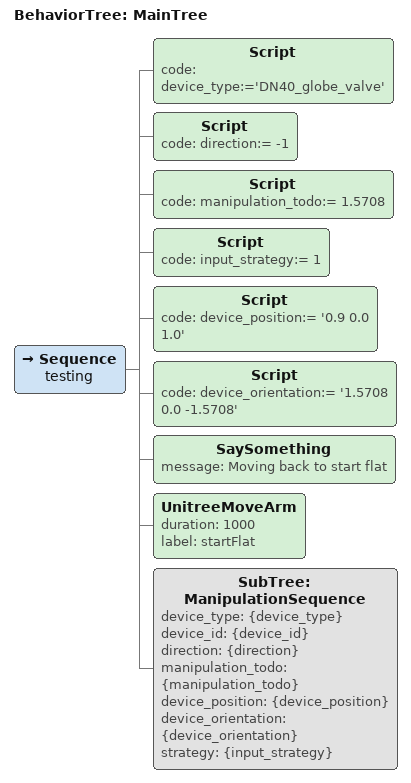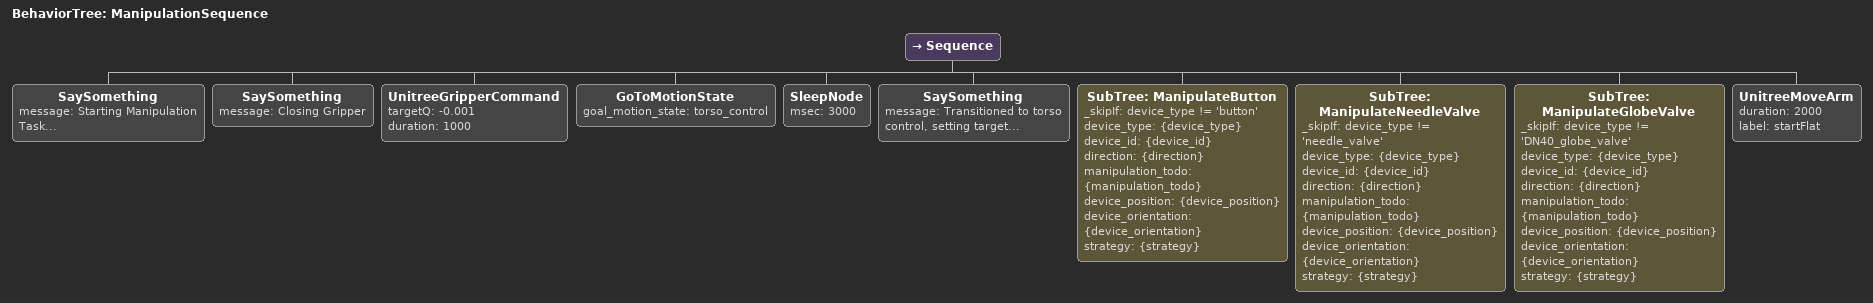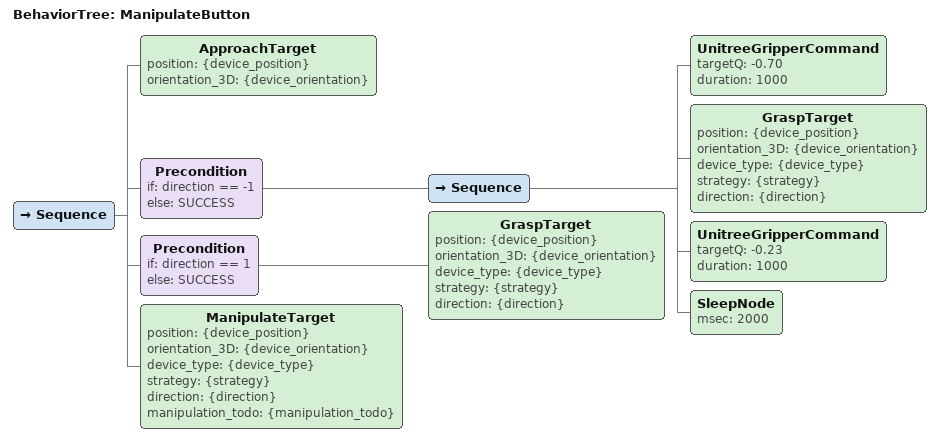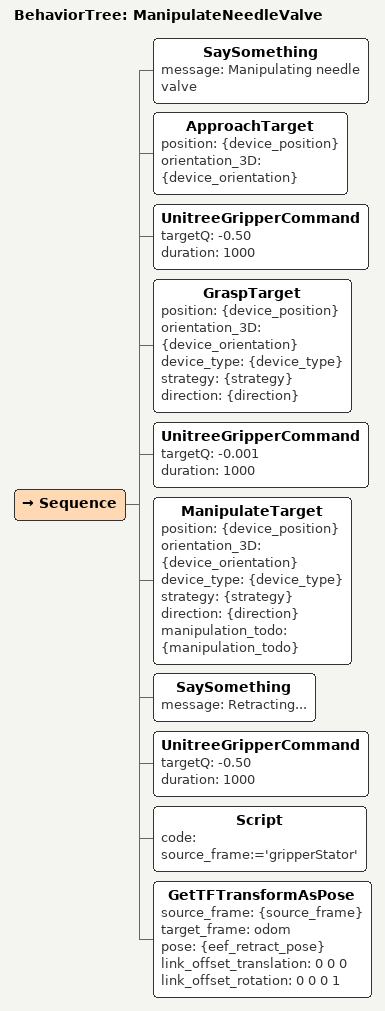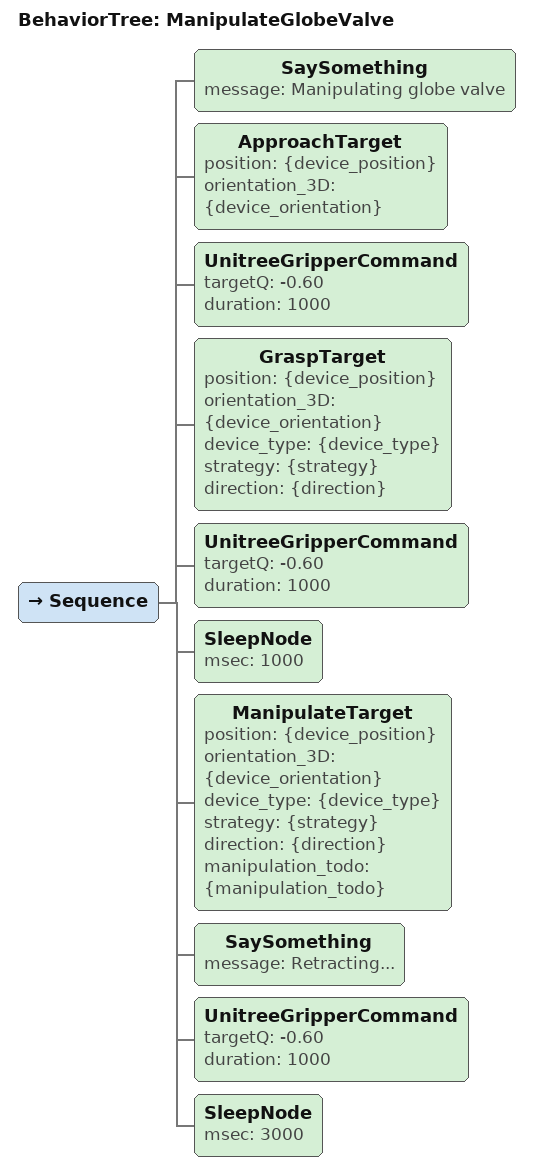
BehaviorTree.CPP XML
<?xml version="1.0"?>
<root main_tree_to_execute="MainTree" BTCPP_format="4">

    <BehaviorTree ID="MainTree">
        <Sequence name="testing">
             <!-- Manipulation Task Arguments -->
            <Script code="device_type:='DN40_globe_valve'" />
            <Script code="direction:= -1" />
            <Script code="manipulation_todo:= 1.5708" />
            <!-- Set to -1 for adaptive behavior -->
            <Script code="input_strategy:= 1" />

            <Script code="device_position:= '0.9 0.0 1.0'"/>  //x_offset = -0.3 for DN40_globe_valve
            <Script code="device_orientation:= '1.5708 0.0 -1.5708'"/>

            <!-- Move to startFlat State -->
            <SaySomething message="Moving back to start flat" />
            <UnitreeMoveArm duration="1000" label="startFlat"/>

            <!-- Manipulation Task -->
            <SubTree ID="ManipulationSequence" device_type="{device_type}" device_id="{device_id}" direction="{direction}" manipulation_todo="{manipulation_todo}" device_position="{device_position}"
                                       device_orientation="{device_orientation}" strategy="{input_strategy}"/>
        </Sequence>
    </BehaviorTree>

    <BehaviorTree ID="ManipulationSequence">
        <Sequence>
            <SaySomething message="Starting Manipulation Task..." />

            <!-- Close Gripper (if not already closed)-->
            <SaySomething message="Closing Gripper" />
            <UnitreeGripperCommand targetQ="-0.001" duration="1000"/>

            <GoToMotionState goal_motion_state="torso_control"/>
            <SleepNode msec="3000" />
            <SaySomething message="Transitioned to torso control, setting target..."/>

            <SubTree _skipIf="device_type != 'button'" ID="ManipulateButton" device_type="{device_type}" device_id="{device_id}" direction="{direction}" manipulation_todo="{manipulation_todo}" device_position="{device_position}" device_orientation="{device_orientation}" strategy="{strategy}" />
            <SubTree _skipIf="device_type != 'needle_valve'" ID="ManipulateNeedleValve" device_type="{device_type}" device_id="{device_id}" direction="{direction}" manipulation_todo="{manipulation_todo}" device_position="{device_position}" device_orientation="{device_orientation}" strategy="{strategy}" />
            <SubTree _skipIf="device_type != 'DN40_globe_valve'" ID="ManipulateGlobeValve" device_type="{device_type}" device_id="{device_id}" direction="{direction}" manipulation_todo="{manipulation_todo}" device_position="{device_position}" device_orientation="{device_orientation}" strategy="{strategy}" />
            <UnitreeMoveArm duration="2000" label="startFlat"/>
        </Sequence>
    </BehaviorTree>

    <BehaviorTree ID="ManipulateButton">
        <Sequence>
            <ApproachTarget position="{device_position}" orientation_3D="{device_orientation}"/>
            <Precondition if="direction == -1" else="SUCCESS">
                <Sequence>
                    <UnitreeGripperCommand targetQ="-0.70" duration="1000"/>
                    <GraspTarget position="{device_position}" orientation_3D="{device_orientation}" device_type="{device_type}" strategy="{strategy}" direction="{direction}"/>
                    <UnitreeGripperCommand targetQ="-0.23" duration="1000"/>
                    <SleepNode msec="2000"/>
                </Sequence>
            </Precondition>
            <Precondition if="direction == 1" else="SUCCESS">
                <GraspTarget position="{device_position}" orientation_3D="{device_orientation}" device_type="{device_type}" strategy="{strategy}" direction="{direction}"/>
            </Precondition>

            <ManipulateTarget position="{device_position}" orientation_3D="{device_orientation}" device_type="{device_type}" strategy="{strategy}"
                              direction="{direction}"  manipulation_todo="{manipulation_todo}" />
        </Sequence>
    </BehaviorTree>

    <BehaviorTree ID="ManipulateNeedleValve">
        <Sequence>
            <SaySomething message="Manipulating needle valve" />
            <ApproachTarget position="{device_position}" orientation_3D="{device_orientation}"/>
            <UnitreeGripperCommand targetQ="-0.50" duration="1000"/>
            <GraspTarget position="{device_position}" orientation_3D="{device_orientation}" device_type="{device_type}" strategy="{strategy}" direction="{direction}"/>
            <UnitreeGripperCommand targetQ="-0.001" duration="1000"/>
            <ManipulateTarget position="{device_position}" orientation_3D="{device_orientation}" device_type="{device_type}" strategy="{strategy}"
                              direction="{direction}"  manipulation_todo="{manipulation_todo}" />
            <SaySomething message="Retracting..." />
            <UnitreeGripperCommand targetQ="-0.50" duration="1000"/>
            <Script code="source_frame:='gripperStator'" />
            <GetTFTransformAsPose source_frame="{source_frame}" target_frame="odom" pose="{eef_retract_pose}" link_offset_translation="0 0 0" link_offset_rotation="0 0 0 1"/>
            <!--retractTargetNode target="{eef_retract_pose}" device_type="{device_type}" strategy="{strategy}" direction="{direction}"/ -->
        </Sequence>
    </BehaviorTree>

    <BehaviorTree ID="ManipulateGlobeValve">
        <Sequence>
            <SaySomething message="Manipulating globe valve" />
            <ApproachTarget position="{device_position}" orientation_3D="{device_orientation}"/>
            <UnitreeGripperCommand targetQ="-0.60" duration="1000"/>
            <GraspTarget position="{device_position}" orientation_3D="{device_orientation}" device_type="{device_type}" strategy="{strategy}" direction="{direction}"/>
            <UnitreeGripperCommand targetQ="-0.60" duration="1000"/>
            <SleepNode msec="1000" />
            <ManipulateTarget position="{device_position}" orientation_3D="{device_orientation}" device_type="{device_type}" strategy="{strategy}"
                              direction="{direction}"  manipulation_todo="{manipulation_todo}" />
            <SaySomething message="Retracting..." />
            <UnitreeGripperCommand targetQ="-0.60" duration="1000"/>
            <SleepNode msec="3000" />

        </Sequence>
    </BehaviorTree>

</root>
